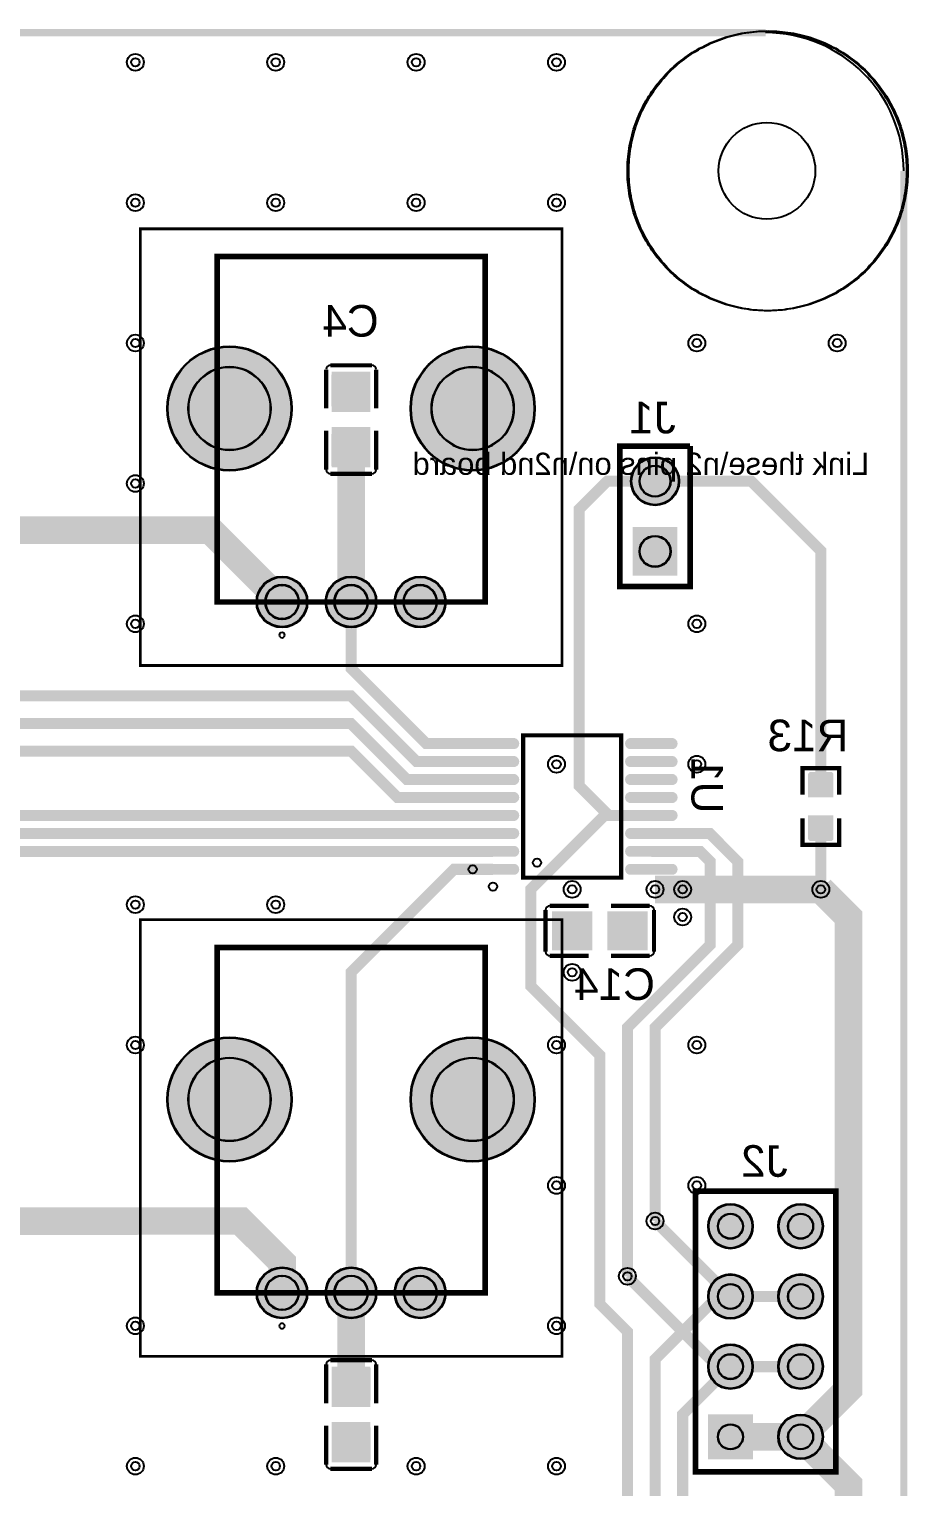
# Model space of a CAD drawing. Header units: millimetres. Extents: x 0 to 100, y 0 to 100.
# Drawn here: x 68.3 to 100.1, y 47.4 to 100.1 of the extents above; entities that cross this region are included whole.
import ezdxf

# ---------------------------------------------------------------- set-up
doc = ezdxf.new("R2010")
doc.units = ezdxf.units.MM
for name, color, linetype, true_color in [('BoardOutLine', 7, 'Continuous', 0xff00ff), ('BottomLayer', 7, 'Continuous', 0x0000ff), ('BottomPasteMaskLayer', 7, 'Continuous', 0x800000), ('BottomSilkLayer', 7, 'Continuous', 0x66cc33), ('BottomSolderMaskLayer', 7, 'Continuous', 0xaa00ff), ('Document', 7, 'Continuous', 0xffffff), ('Hole', 7, 'Continuous', 0x222222), ('Multi-Layer', 7, 'Continuous', 0xc0c0c0), ('TopLayer', 7, 'Continuous', 0xff0000), ('TopSilkLayer', 7, 'Continuous', 0xffcc00), ('TopSolderMaskLayer', 7, 'Continuous', 0x800080)]:
    doc.layers.add(name, color=color, linetype=linetype, true_color=true_color)
doc.styles.get("Standard").update_dxf_attribs({"font": 'arial.ttf'})

msp = doc.modelspace()

# ---------------------------------------------------------------- hatches: boundary and pattern name
at = {"layer": 'BottomLayer'}
for points in [[(80.675, 86.295), (79.325, 86.295), (79.325, 87.705), (80.675, 87.705)], [(80.675, 85.705), (79.325, 85.705), (79.325, 84.295), (80.675, 84.295)], [(85.829, 74.447, -0.785398), (85.829, 74.104), (84.44, 74.104, -0.785398), (84.44, 74.447)], [(91.56, 74.447, -0.785398), (91.56, 74.104), (90.172, 74.104, -0.785398), (90.172, 74.447)], [(85.829, 73.797, -0.785398), (85.829, 73.454), (84.44, 73.454, -0.785398), (84.44, 73.797)], [(91.56, 73.797, -0.785398), (91.56, 73.454), (90.172, 73.454, -0.785398), (90.172, 73.797)], [(85.829, 73.147, -0.785398), (85.829, 72.804), (84.44, 72.804, -0.785398), (84.44, 73.147)], [(91.56, 73.147, -0.785398), (91.56, 72.804), (90.172, 72.804, -0.785398), (90.172, 73.147)], [(97.432, 72.35), (96.568, 72.35), (96.568, 73.156), (97.432, 73.156)], [(85.829, 72.497, -0.785398), (85.829, 72.154), (84.44, 72.154, -0.785398), (84.44, 72.497)], [(91.56, 72.497, -0.785398), (91.56, 72.154), (90.172, 72.154, -0.785398), (90.172, 72.497)], [(85.829, 71.847, -0.785398), (85.829, 71.504), (84.44, 71.504, -0.785398), (84.44, 71.847)], [(91.56, 71.847, -0.785398), (91.56, 71.504), (90.172, 71.504, -0.785398), (90.172, 71.847)], [(97.432, 71.65), (96.568, 71.65), (96.568, 70.844), (97.432, 70.844)], [(85.829, 71.196, -0.785398), (85.829, 70.853), (84.44, 70.853, -0.785398), (84.44, 71.196)], [(91.56, 71.196, -0.785398), (91.56, 70.853), (90.172, 70.853, -0.785398), (90.172, 71.196)], [(85.829, 70.546, -0.785398), (85.829, 70.203), (84.44, 70.203, -0.785398), (84.44, 70.546)], [(91.56, 70.546, -0.785398), (91.56, 70.203), (90.172, 70.203, -0.785398), (90.172, 70.546)], [(85.829, 69.896, -0.785398), (85.829, 69.553), (84.44, 69.553, -0.785398), (84.44, 69.896)], [(91.56, 69.896, -0.785398), (91.56, 69.553), (90.172, 69.553, -0.785398), (90.172, 69.896)], [(88.705, 68.175), (88.705, 66.825), (87.295, 66.825), (87.295, 68.175)], [(89.295, 68.175), (89.295, 66.825), (90.705, 66.825), (90.705, 68.175)], [(79.325, 50.295), (80.675, 50.295), (80.675, 51.705), (79.325, 51.705)], [(79.325, 49.705), (80.675, 49.705), (80.675, 48.295), (79.325, 48.295)]]:
    msp.add_hatch(color=256, dxfattribs=at).paths.add_polyline_path(points)
at = {"layer": 'BottomPasteMaskLayer'}
for points in [[(80.62, 87.675), (79.34, 87.675), (79.29, 87.625), (79.29, 86.475), (79.34, 86.425), (79.75, 86.42), (79.75, 86.87), (80.2, 86.87), (80.2, 86.43), (80.62, 86.425), (80.67, 86.475), (80.67, 87.625)], [(80.62, 85.525), (80.2, 85.525), (80.2, 85.08), (79.75, 85.08), (79.75, 85.52), (79.34, 85.525), (79.29, 85.475), (79.29, 84.325), (79.34, 84.275), (80.62, 84.275), (80.67, 84.325), (80.67, 85.475)], [(85.829, 74.447, -0.785398), (85.829, 74.104), (84.44, 74.104, -0.785398), (84.44, 74.447)], [(91.56, 74.447, -0.785398), (91.56, 74.104), (90.172, 74.104, -0.785398), (90.172, 74.447)], [(85.829, 73.797, -0.785398), (85.829, 73.454), (84.44, 73.454, -0.785398), (84.44, 73.797)], [(91.56, 73.797, -0.785398), (91.56, 73.454), (90.172, 73.454, -0.785398), (90.172, 73.797)], [(85.829, 73.147, -0.785398), (85.829, 72.804), (84.44, 72.804, -0.785398), (84.44, 73.147)], [(91.56, 73.147, -0.785398), (91.56, 72.804), (90.172, 72.804, -0.785398), (90.172, 73.147)], [(96.6, 72.355), (96.828, 72.355), (96.828, 72.735), (97.158, 72.735), (97.158, 72.355), (97.4, 72.355), (97.45, 72.405), (97.45, 73.195), (97.4, 73.245), (96.6, 73.245), (96.55, 73.195), (96.55, 72.405)], [(85.829, 72.497, -0.785398), (85.829, 72.154), (84.44, 72.154, -0.785398), (84.44, 72.497)], [(91.56, 72.497, -0.785398), (91.56, 72.154), (90.172, 72.154, -0.785398), (90.172, 72.497)], [(85.829, 71.847, -0.785398), (85.829, 71.504), (84.44, 71.504, -0.785398), (84.44, 71.847)], [(91.56, 71.847, -0.785398), (91.56, 71.504), (90.172, 71.504, -0.785398), (90.172, 71.847)], [(96.55, 70.805), (96.55, 71.605), (96.6, 71.655), (96.828, 71.655), (96.828, 71.285), (97.158, 71.285), (97.158, 71.655), (97.4, 71.655), (97.45, 71.605), (97.45, 70.805), (97.4, 70.755), (96.6, 70.755)], [(85.829, 71.196, -0.785398), (85.829, 70.853), (84.44, 70.853, -0.785398), (84.44, 71.196)], [(91.56, 71.196, -0.785398), (91.56, 70.853), (90.172, 70.853, -0.785398), (90.172, 71.196)], [(85.829, 70.546, -0.785398), (85.829, 70.203), (84.44, 70.203, -0.785398), (84.44, 70.546)], [(91.56, 70.546, -0.785398), (91.56, 70.203), (90.172, 70.203, -0.785398), (90.172, 70.546)], [(85.829, 69.896, -0.785398), (85.829, 69.553), (84.44, 69.553, -0.785398), (84.44, 69.896)], [(91.56, 69.896, -0.785398), (91.56, 69.553), (90.172, 69.553, -0.785398), (90.172, 69.896)], [(87.325, 68.12), (87.325, 66.84), (87.375, 66.79), (88.525, 66.79), (88.575, 66.84), (88.58, 67.25), (88.13, 67.25), (88.13, 67.7), (88.57, 67.7), (88.575, 68.12), (88.525, 68.17), (87.375, 68.17)], [(89.475, 68.12), (89.475, 67.7), (89.92, 67.7), (89.92, 67.25), (89.48, 67.25), (89.475, 66.84), (89.525, 66.79), (90.675, 66.79), (90.725, 66.84), (90.725, 68.12), (90.675, 68.17), (89.525, 68.17)], [(79.38, 50.475), (79.8, 50.475), (79.8, 50.92), (80.25, 50.92), (80.25, 50.48), (80.66, 50.475), (80.71, 50.525), (80.71, 51.675), (80.66, 51.725), (79.38, 51.725), (79.33, 51.675), (79.33, 50.525)], [(79.38, 48.325), (80.66, 48.325), (80.71, 48.375), (80.71, 49.525), (80.66, 49.575), (80.25, 49.58), (80.25, 49.13), (79.8, 49.13), (79.8, 49.57), (79.38, 49.575), (79.33, 49.525), (79.33, 48.375)]]:
    msp.add_hatch(color=256, dxfattribs=at).paths.add_polyline_path(points)
at = {"layer": 'BottomSolderMaskLayer'}
for points in [[(73.345, 86.4, 1), (77.855, 86.4, 1)], [(82.145, 86.4, 1), (86.655, 86.4, 1)], [(80.699, 86.268), (79.301, 86.268), (79.301, 87.732), (80.699, 87.732)], [(80.699, 85.732), (79.301, 85.732), (79.301, 84.268), (80.699, 84.268)], [(90.125, 83.77, 1), (91.875, 83.77, 1)], [(91.811, 80.353), (91.811, 82.107), (90.189, 82.107), (90.189, 80.353)], [(76.575, 79.4, 1), (78.426, 79.4, 1)], [(79.075, 79.4, 1), (80.925, 79.4, 1)], [(81.574, 79.4, 1), (83.425, 79.4, 1)], [(85.931, 74.472, -0.785398), (85.931, 74.078), (84.337, 74.078, -0.785398), (84.337, 74.472)], [(91.663, 74.472, -0.785398), (91.663, 74.078), (90.069, 74.078, -0.785398), (90.069, 74.472)], [(85.931, 73.822, -0.785398), (85.931, 73.428), (84.337, 73.428, -0.785398), (84.337, 73.822)], [(91.663, 73.822, -0.785398), (91.663, 73.428), (90.069, 73.428, -0.785398), (90.069, 73.822)], [(85.931, 73.172, -0.785398), (85.931, 72.778), (84.337, 72.778, -0.785398), (84.337, 73.172)], [(91.663, 73.172, -0.785398), (91.663, 72.778), (90.069, 72.778, -0.785398), (90.069, 73.172)], [(97.459, 72.326), (96.541, 72.326), (96.541, 73.18), (97.459, 73.18)], [(85.931, 72.522, -0.785398), (85.931, 72.128), (84.337, 72.128, -0.785398), (84.337, 72.522)], [(91.663, 72.522, -0.785398), (91.663, 72.128), (90.069, 72.128, -0.785398), (90.069, 72.522)], [(85.931, 71.872, -0.785398), (85.931, 71.478), (84.337, 71.478, -0.785398), (84.337, 71.872)], [(91.663, 71.872, -0.785398), (91.663, 71.478), (90.069, 71.478, -0.785398), (90.069, 71.872)], [(85.931, 71.222, -0.785398), (85.931, 70.828), (84.337, 70.828, -0.785398), (84.337, 71.222)], [(91.663, 71.222, -0.785398), (91.663, 70.828), (90.069, 70.828, -0.785398), (90.069, 71.222)], [(97.459, 71.674), (96.541, 71.674), (96.541, 70.82), (97.459, 70.82)], [(85.931, 70.572, -0.785398), (85.931, 70.178), (84.337, 70.178, -0.785398), (84.337, 70.572)], [(91.663, 70.572, -0.785398), (91.663, 70.178), (90.069, 70.178, -0.785398), (90.069, 70.572)], [(85.931, 69.922, -0.785398), (85.931, 69.528), (84.337, 69.528, -0.785398), (84.337, 69.922)], [(91.663, 69.922, -0.785398), (91.663, 69.528), (90.069, 69.528, -0.785398), (90.069, 69.922)], [(88.73, 68.2), (88.73, 66.8), (87.27, 66.8), (87.27, 68.2)], [(89.27, 68.2), (89.27, 66.8), (90.73, 66.8), (90.73, 68.2)], [(73.345, 61.4, 1), (77.855, 61.4, 1)], [(82.145, 61.4, 1), (86.655, 61.4, 1)], [(92.917, 56.81, 1), (94.543, 56.81, 1)], [(95.457, 56.81, 1), (97.083, 56.81, 1)], [(76.575, 54.4, 1), (78.426, 54.4, 1)], [(79.075, 54.4, 1), (80.925, 54.4, 1)], [(81.574, 54.4, 1), (83.425, 54.4, 1)], [(92.917, 54.27, 1), (94.543, 54.27, 1)], [(95.457, 54.27, 1), (97.083, 54.27, 1)], [(92.917, 51.73, 1), (94.543, 51.73, 1)], [(95.457, 51.73, 1), (97.083, 51.73, 1)], [(79.301, 50.268), (80.699, 50.268), (80.699, 51.732), (79.301, 51.732)], [(79.301, 49.732), (80.699, 49.732), (80.699, 48.268), (79.301, 48.268)], [(94.543, 48.377), (94.543, 50.003), (92.917, 50.003), (92.917, 48.377)], [(95.457, 49.19, 1), (97.083, 49.19, 1)]]:
    msp.add_hatch(color=256, dxfattribs=at).paths.add_polyline_path(points)
at = {"layer": 'Multi-Layer'}
for points in [[(73.37, 86.4, 1), (77.83, 86.4, 1)], [(82.17, 86.4, 1), (86.63, 86.4, 1)], [(90.15, 83.77, 1), (91.85, 83.77, 1)], [(91.787, 80.38), (91.787, 82.08), (90.213, 82.08), (90.213, 80.38)], [(76.6, 79.4, 1), (78.4, 79.4, 1)], [(79.1, 79.4, 1), (80.9, 79.4, 1)], [(81.6, 79.4, 1), (83.4, 79.4, 1)], [(73.37, 61.4, 1), (77.83, 61.4, 1)], [(82.17, 61.4, 1), (86.63, 61.4, 1)], [(92.943, 56.81, 1), (94.517, 56.81, 1)], [(95.483, 56.81, 1), (97.057, 56.81, 1)], [(76.6, 54.4, 1), (78.4, 54.4, 1)], [(79.1, 54.4, 1), (80.9, 54.4, 1)], [(81.6, 54.4, 1), (83.4, 54.4, 1)], [(92.943, 54.27, 1), (94.517, 54.27, 1)], [(95.483, 54.27, 1), (97.057, 54.27, 1)], [(92.943, 51.73, 1), (94.517, 51.73, 1)], [(95.483, 51.73, 1), (97.057, 51.73, 1)], [(94.517, 48.403), (94.517, 49.977), (92.943, 49.977), (92.943, 48.403)], [(95.483, 49.19, 1), (97.057, 49.19, 1)]]:
    msp.add_hatch(color=256, dxfattribs=at).paths.add_polyline_path(points)
at = {"layer": 'TopSolderMaskLayer'}
for points in [[(73.345, 86.4, 1), (77.855, 86.4, 1)], [(82.145, 86.4, 1), (86.655, 86.4, 1)], [(90.125, 83.77, 1), (91.875, 83.77, 1)], [(91.811, 80.353), (91.811, 82.107), (90.189, 82.107), (90.189, 80.353)], [(76.575, 79.4, 1), (78.426, 79.4, 1)], [(79.075, 79.4, 1), (80.925, 79.4, 1)], [(81.574, 79.4, 1), (83.425, 79.4, 1)], [(73.345, 61.4, 1), (77.855, 61.4, 1)], [(82.145, 61.4, 1), (86.655, 61.4, 1)], [(92.917, 56.81, 1), (94.543, 56.81, 1)], [(95.457, 56.81, 1), (97.083, 56.81, 1)], [(76.575, 54.4, 1), (78.426, 54.4, 1)], [(79.075, 54.4, 1), (80.925, 54.4, 1)], [(81.574, 54.4, 1), (83.425, 54.4, 1)], [(92.917, 54.27, 1), (94.543, 54.27, 1)], [(95.457, 54.27, 1), (97.083, 54.27, 1)], [(92.917, 51.73, 1), (94.543, 51.73, 1)], [(95.457, 51.73, 1), (97.083, 51.73, 1)], [(94.543, 48.377), (94.543, 50.003), (92.917, 50.003), (92.917, 48.377)], [(95.457, 49.19, 1), (97.083, 49.19, 1)]]:
    msp.add_hatch(color=256, dxfattribs=at).paths.add_polyline_path(points)

# ---------------------------------------------------------------- linework, layer by layer
at = {"layer": 'BoardOutLine', "const_width": 0.254}
for points in [[(5, 100), (95, 100)], [(100, 95), (100, 5)]]:
    msp.add_lwpolyline(points, dxfattribs=at)
at = {"layer": 'BoardOutLine'}
msp.add_arc((95, 95), 5, 0, 90, dxfattribs=at)
at = {"layer": 'BottomLayer'}
msp.add_lwpolyline([(90.05, 95), (90.051, 95.102), (90.054, 95.204), (90.058, 95.305), (90.065, 95.407), (90.074, 95.508), (90.085, 95.61), (90.099, 95.711), (90.114, 95.811), (90.131, 95.912), (90.15, 96.012), (90.171, 96.111), (90.194, 96.211), (90.22, 96.309), (90.247, 96.407), (90.276, 96.505), (90.307, 96.602), (90.34, 96.698), (90.375, 96.794), (90.412, 96.889), (90.451, 96.983), (90.491, 97.076), (90.534, 97.169), (90.578, 97.26), (90.625, 97.351), (90.673, 97.441), (90.723, 97.53), (90.774, 97.618), (90.828, 97.704), (90.883, 97.79), (90.94, 97.874), (90.998, 97.958), (91.059, 98.04), (91.121, 98.121), (91.184, 98.2), (91.249, 98.279), (91.316, 98.356), (91.384, 98.431), (91.454, 98.505), (91.525, 98.578), (91.598, 98.65), (91.672, 98.719), (91.747, 98.788), (91.824, 98.855), (91.902, 98.92), (91.982, 98.984), (92.062, 99.046), (92.144, 99.106), (92.228, 99.165), (92.312, 99.222), (92.397, 99.277), (92.484, 99.331), (92.572, 99.383), (92.66, 99.433), (92.75, 99.481), (92.841, 99.528), (92.932, 99.572), (93.025, 99.615), (93.118, 99.656), (93.212, 99.695), (93.307, 99.732), (93.402, 99.767), (93.499, 99.801), (93.595, 99.832), (93.693, 99.861), (93.791, 99.889), (93.89, 99.914), (93.989, 99.938), (94.088, 99.959), (94.188, 99.978), (94.289, 99.996), (94.389, 100.011), (94.49, 100.024), (94.592, 100.036), (94.693, 100.045), (94.795, 100.052), (94.896, 100.057), (94.998, 100.06), (95.1, 100.061), (95.202, 100.06), (95.304, 100.057), (95.405, 100.052), (95.507, 100.045), (95.608, 100.036), (95.71, 100.024), (95.81, 100.011), (95.911, 99.996), (96.012, 99.978), (96.111, 99.959), (96.211, 99.938), (96.31, 99.914), (96.409, 99.889), (96.507, 99.861), (96.604, 99.832), (96.701, 99.801), (96.798, 99.767), (96.893, 99.732), (96.988, 99.695), (97.082, 99.656), (97.175, 99.615), (97.268, 99.572), (97.359, 99.528), (97.45, 99.481), (97.54, 99.433), (97.628, 99.383), (97.716, 99.331), (97.802, 99.277), (97.888, 99.222), (97.972, 99.165), (98.055, 99.106), (98.137, 99.046), (98.218, 98.984), (98.298, 98.92), (98.376, 98.855), (98.453, 98.788), (98.528, 98.719), (98.602, 98.65), (98.675, 98.578), (98.746, 98.505), (98.816, 98.431), (98.884, 98.356), (98.951, 98.279), (99.016, 98.2), (99.079, 98.121), (99.141, 98.04), (99.201, 97.958), (99.26, 97.874), (99.317, 97.79), (99.372, 97.704), (99.425, 97.618), (99.477, 97.53), (99.527, 97.441), (99.575, 97.351), (99.621, 97.26), (99.666, 97.169), (99.708, 97.076), (99.749, 96.983), (99.788, 96.889), (99.825, 96.794), (99.86, 96.698), (99.893, 96.602), (99.924, 96.505), (99.953, 96.407), (99.98, 96.309), (100.005, 96.211), (100.029, 96.111), (100.05, 96.012), (100.069, 95.912), (100.086, 95.811), (100.101, 95.711), (100.114, 95.61), (100.125, 95.508), (100.134, 95.407), (100.141, 95.305), (100.146, 95.204), (100.149, 95.102), (100.15, 95), (100.149, 94.898), (100.146, 94.796), (100.141, 94.695), (100.134, 94.593), (100.125, 94.492), (100.114, 94.39), (100.101, 94.289), (100.086, 94.189), (100.069, 94.088), (100.05, 93.988), (100.029, 93.889), (100.005, 93.789), (99.98, 93.691), (99.953, 93.593), (99.924, 93.495), (99.893, 93.398), (99.86, 93.302), (99.825, 93.206), (99.788, 93.111), (99.749, 93.017), (99.708, 92.924), (99.666, 92.831), (99.621, 92.739), (99.575, 92.649), (99.527, 92.559), (99.477, 92.47), (99.425, 92.382), (99.372, 92.296), (99.317, 92.21), (99.26, 92.126), (99.201, 92.042), (99.141, 91.96), (99.079, 91.879), (99.016, 91.8), (98.951, 91.721), (98.884, 91.644), (98.816, 91.569), (98.746, 91.495), (98.675, 91.422), (98.602, 91.35), (98.528, 91.281), (98.453, 91.212), (98.376, 91.145), (98.298, 91.08), (98.218, 91.016), (98.137, 90.954), (98.055, 90.894), (97.972, 90.835), (97.888, 90.778), (97.802, 90.723), (97.716, 90.669), (97.628, 90.617), (97.54, 90.567), (97.45, 90.519), (97.359, 90.472), (97.268, 90.428), (97.175, 90.385), (97.082, 90.344), (96.988, 90.305), (96.893, 90.268), (96.798, 90.233), (96.701, 90.199), (96.604, 90.168), (96.507, 90.139), (96.409, 90.111), (96.31, 90.086), (96.211, 90.062), (96.111, 90.041), (96.012, 90.022), (95.911, 90.004), (95.81, 89.989), (95.71, 89.976), (95.608, 89.964), (95.507, 89.955), (95.405, 89.948), (95.304, 89.943), (95.202, 89.94), (95.1, 89.939), (94.998, 89.94), (94.896, 89.943), (94.795, 89.948), (94.693, 89.955), (94.592, 89.964), (94.49, 89.976), (94.389, 89.989), (94.289, 90.004), (94.188, 90.022), (94.088, 90.041), (93.989, 90.062), (93.89, 90.086), (93.791, 90.111), (93.693, 90.139), (93.595, 90.168), (93.499, 90.199), (93.402, 90.233), (93.307, 90.268), (93.212, 90.305), (93.118, 90.344), (93.025, 90.385), (92.932, 90.428), (92.841, 90.472), (92.75, 90.519), (92.66, 90.567), (92.572, 90.617), (92.484, 90.669), (92.397, 90.723), (92.312, 90.778), (92.228, 90.835), (92.144, 90.894), (92.062, 90.954), (91.982, 91.016), (91.902, 91.08), (91.824, 91.145), (91.747, 91.212), (91.672, 91.281), (91.598, 91.35), (91.525, 91.422), (91.454, 91.495), (91.384, 91.569), (91.316, 91.644), (91.249, 91.721), (91.184, 91.8), (91.121, 91.879), (91.059, 91.96), (90.998, 92.042), (90.94, 92.126), (90.883, 92.21), (90.828, 92.296), (90.774, 92.382), (90.723, 92.47), (90.673, 92.559), (90.625, 92.649), (90.578, 92.739), (90.534, 92.831), (90.491, 92.924), (90.451, 93.017), (90.412, 93.111), (90.375, 93.206), (90.34, 93.302), (90.307, 93.398), (90.276, 93.495), (90.247, 93.593), (90.22, 93.691), (90.194, 93.789), (90.171, 93.889), (90.15, 93.988), (90.131, 94.088), (90.114, 94.189), (90.099, 94.289), (90.085, 94.39), (90.074, 94.492), (90.065, 94.593), (90.058, 94.695), (90.054, 94.796), (90.051, 94.898), (90.05, 95)], close=True, dxfattribs=at)
for points, const_width in [([(80, 79.4), (80, 79.4), (80, 85)], 1), ([(90.866, 71.676), (89.324, 71.676), (88.25, 72.751), (88.25, 82.751), (89.271, 83.769), (91.001, 83.769)], 0.4), ([(97, 72.753), (97, 81.25), (94.481, 83.769), (91.001, 83.769)], 0.4), ([(85.134, 72.325), (81.675, 72.325), (80, 74.001), (25.4, 74.001), (20, 79.401)], 0.4), ([(85.133, 72.974), (82.024, 72.974), (79.997, 74.999), (44.402, 74.999), (40, 79.401)], 0.4), ([(60, 79.401), (63.401, 75.999), (80, 75.999), (82.374, 73.625), (85.134, 73.625)], 0.4), ([(80, 79.401), (80, 77), (82.725, 74.275), (85.134, 74.275)], 0.4), ([(85.134, 71.675), (26.675, 71.675), (20, 65), (20, 54.4)], 0.4), ([(90.866, 71.676), (89.174, 71.676), (86.5, 68.999), (86.5, 65.499), (88.999, 63), (88.999, 54.001), (90, 53), (90, 45.001), (92.324, 42.675), (92.324, 35.865)], 0.4), ([(40, 54.399), (40, 64.999), (46.026, 71.025), (85.134, 71.025)], 0.4), ([(90.866, 71.025), (92.975, 71.025), (94, 70), (94, 67), (91, 64), (91, 57)], 0.4), ([(97, 71.247), (97, 69), (97, 69)], 0.4), ([(60, 54.4), (60, 68), (62.375, 70.375), (85.134, 70.375)], 0.4), ([(90.866, 70.375), (92.625, 70.375), (93, 70), (93, 67), (90, 64), (90, 55)], 0.4), ([(80, 54.4), (80, 66), (83.725, 69.725), (85.134, 69.725)], 0.4), ([(96.27, 49.19), (98, 50.92), (98, 66), (98, 68), (97, 69)], 1), ([(80, 51), (80, 54.4)], 1), ([(92.974, 35.865), (92.974, 43.025), (91.001, 44.999), (91.001, 51.999), (93.272, 54.27), (93.73, 54.27)], 0.4), ([(93.73, 54.27), (96, 54.27), (96.27, 54)], 0.4), ([(93.625, 35.866), (93.625, 43.375), (92, 45), (92, 50), (93.73, 51.73)], 0.4), ([(93.73, 51.73), (96, 51.73), (96.27, 51.46)], 0.4), ([(93.73, 49.19), (96, 49.19), (96.27, 48.92)], 1), ([(96.27, 49.19), (98.001, 47.459), (98.001, 35.001), (96, 33)], 1)]:
    msp.add_lwpolyline(points, dxfattribs=dict(at, const_width=const_width))
at = {"layer": 'BottomSilkLayer'}
for points, const_width in [([(79.096, 87.811), (79.096, 86.401)], 0.152), ([(80.751, 87.964), (79.249, 87.964)], 0.152), ([(80.904, 86.401), (80.904, 87.811)], 0.152), ([(79.096, 84.189), (79.096, 85.599)], 0.152), ([(80.904, 85.599), (80.904, 84.189)], 0.152), ([(92.27, 85.04), (89.73, 85.04), (89.73, 79.96), (92.27, 79.96), (92.27, 81.865)], 0.203), ([(92.27, 85.04), (92.27, 81.865)], 0.203), ([(80.751, 84.036), (79.249, 84.036)], 0.152), ([(97.661, 72.426), (97.661, 73.385), (96.339, 73.385), (96.339, 72.426)], 0.152), ([(97.661, 71.574), (97.661, 70.615), (96.339, 70.615), (96.339, 71.574)], 0.152), ([(87.036, 68.251), (87.036, 66.749)], 0.152), ([(88.599, 68.404), (87.189, 68.404)], 0.152), ([(89.401, 68.404), (90.811, 68.404)], 0.152), ([(90.964, 68.251), (90.964, 66.749)], 0.152), ([(87.189, 66.596), (88.599, 66.596)], 0.152), ([(90.811, 66.596), (89.401, 66.596)], 0.152), ([(79.096, 50.401), (79.096, 51.811)], 0.152), ([(79.249, 51.964), (80.751, 51.964)], 0.152), ([(80.904, 51.811), (80.904, 50.401)], 0.152), ([(79.096, 49.599), (79.096, 48.189)], 0.152), ([(80.904, 48.189), (80.904, 49.599)], 0.152), ([(79.249, 48.036), (80.751, 48.036)], 0.152)]:
    msp.add_lwpolyline(points, dxfattribs=dict(at, const_width=const_width))
for points, const_width in [([(86.229, 69.424), (89.772, 69.424), (89.772, 74.576), (86.229, 74.576), (86.229, 69.424)], 0.152), ([(97.54, 47.92), (92.46, 47.92), (92.46, 58.08), (97.54, 58.08), (97.54, 47.92)], 0.203)]:
    msp.add_lwpolyline(points, close=True, dxfattribs=dict(at, const_width=const_width))
for centre in [(86.73, 69.968), (85.134, 69.101)]:
    msp.add_circle(centre, 0.15, dxfattribs=at)
for centre, start, end in [((79.249, 87.811), 90, 180), ((80.751, 87.811), 0, 90), ((79.249, 84.189), 180, 270), ((80.751, 84.189), 270, 0), ((87.189, 68.251), 90, 180), ((90.811, 68.251), 0, 90), ((87.189, 66.749), 180, 270), ((90.811, 66.749), 270, 0), ((79.249, 51.811), 90, 180), ((80.751, 51.811), 0, 90), ((79.249, 48.189), 180, 270), ((80.751, 48.189), 270, 0)]:
    msp.add_arc(centre, 0.152, start, end, dxfattribs=at)
at = {"layer": 'BottomSolderMaskLayer'}
for points in [[(75.6, 87.904), (75.6, 87.904)], [(84.4, 87.904), (84.4, 87.904)], [(75.6, 84.896), (75.6, 84.896)], [(84.4, 84.896), (84.4, 84.896)], [(77.503, 80.017), (77.498, 80.017)], [(80.003, 80.017), (79.997, 80.017)], [(82.502, 80.017), (82.497, 80.017)], [(77.503, 78.783), (77.498, 78.783)], [(80.003, 78.783), (79.997, 78.783)], [(82.502, 78.783), (82.497, 78.783)], [(75.6, 62.904), (75.6, 62.904)], [(84.4, 62.904), (84.4, 62.904)], [(75.6, 59.896), (75.6, 59.896)], [(84.4, 59.896), (84.4, 59.896)], [(77.503, 55.017), (77.498, 55.017)], [(80.003, 55.017), (79.997, 55.017)], [(82.502, 55.017), (82.497, 55.017)], [(77.503, 53.783), (77.498, 53.783)], [(80.003, 53.783), (79.997, 53.783)], [(82.502, 53.783), (82.497, 53.783)]]:
    msp.add_lwpolyline(points, close=True, dxfattribs=at)
for centre, radius in [((75.6, 86.4), 2.255), ((84.4, 86.4), 2.255), ((91, 83.77), 0.875), ((91, 83.77), 0.566), ((91, 81.23), 0.566), ((77.5, 79.4), 0.925), ((80, 79.4), 0.925), ((82.5, 79.4), 0.925), ((75.6, 61.4), 2.255), ((84.4, 61.4), 2.255), ((93.73, 56.81), 0.813), ((96.27, 56.81), 0.813), ((93.73, 56.81), 0.459), ((96.27, 56.81), 0.459), ((77.5, 54.4), 0.925), ((80, 54.4), 0.925), ((82.5, 54.4), 0.925), ((93.73, 54.27), 0.813), ((96.27, 54.27), 0.813), ((93.73, 54.27), 0.459), ((96.27, 54.27), 0.459), ((93.73, 51.73), 0.813), ((96.27, 51.73), 0.813), ((93.73, 51.73), 0.459), ((96.27, 51.73), 0.459), ((93.73, 49.19), 0.459), ((96.27, 49.19), 0.813), ((96.27, 49.19), 0.459)]:
    msp.add_circle(centre, radius, dxfattribs=at)
for centre, radius, start, end in [((75.6, 86.4), 1.504, 90, 270), ((75.6, 86.4), 1.504, 270, 90), ((84.4, 86.4), 1.504, 90, 270), ((84.4, 86.4), 1.504, 270, 90), ((77.498, 79.4), 0.617, 90, 270), ((77.503, 79.4), 0.617, 270, 90), ((79.997, 79.4), 0.617, 90, 270), ((80.003, 79.4), 0.617, 270, 90), ((82.497, 79.4), 0.617, 90, 270), ((82.502, 79.4), 0.617, 270, 90), ((75.6, 61.4), 1.504, 90, 270), ((75.6, 61.4), 1.504, 270, 90), ((84.4, 61.4), 1.504, 90, 270), ((84.4, 61.4), 1.504, 270, 90), ((77.498, 54.4), 0.617, 90, 270), ((77.503, 54.4), 0.617, 270, 90), ((79.997, 54.4), 0.617, 90, 270), ((80.003, 54.4), 0.617, 270, 90), ((82.497, 54.4), 0.617, 90, 270), ((82.502, 54.4), 0.617, 270, 90)]:
    msp.add_arc(centre, radius, start, end, dxfattribs=at)
at = {"layer": 'Document'}
for points, const_width in [([(72.37, 92.9), (87.63, 92.9), (87.63, 77.1), (72.37, 77.1), (72.37, 92.9)], 0.1), ([(75.15, 91.9), (84.85, 91.9), (84.85, 79.4), (75.15, 79.4), (75.15, 91.9)], 0.2), ([(72.37, 67.9), (87.63, 67.9), (87.63, 52.1), (72.37, 52.1), (72.37, 67.9)], 0.1), ([(75.15, 66.9), (84.85, 66.9), (84.85, 54.4), (75.15, 54.4), (75.15, 66.9)], 0.2)]:
    msp.add_lwpolyline(points, close=True, dxfattribs=dict(at, const_width=const_width))
msp.add_circle((84.4, 69.725), 0.15, dxfattribs=at)
at = {"layer": 'Hole'}
for centre, radius in [((72.192, 98.928), 0.153), ((77.272, 98.928), 0.153), ((82.352, 98.928), 0.153), ((87.432, 98.928), 0.153), ((72.192, 93.848), 0.153), ((77.272, 93.848), 0.153), ((82.352, 93.848), 0.153), ((87.432, 93.848), 0.153), ((72.192, 88.768), 0.153), ((92.512, 88.768), 0.153), ((97.592, 88.768), 0.153), ((72.192, 83.688), 0.153), ((72.192, 78.608), 0.153), ((92.512, 78.608), 0.153), ((87.432, 73.528), 0.153), ((92.512, 73.528), 0.153), ((88, 69), 0.152), ((91, 69), 0.152), ((92, 69), 0.152), ((97, 69), 0.152), ((72.192, 68.448), 0.153), ((77.272, 68.448), 0.153), ((92, 68), 0.152), ((88, 66), 0.152), ((72.192, 63.368), 0.153), ((87.432, 63.368), 0.153), ((92.512, 63.368), 0.153), ((87.432, 58.288), 0.153), ((92.512, 58.288), 0.153), ((91, 57), 0.152), ((90, 55), 0.152), ((72.192, 53.208), 0.153), ((87.432, 53.208), 0.153), ((72.192, 48.128), 0.153), ((77.272, 48.128), 0.153), ((82.352, 48.128), 0.153), ((87.432, 48.128), 0.153)]:
    msp.add_circle(centre, radius, dxfattribs=at)
at = {"layer": 'Multi-Layer'}
for points in [[(75.6, 87.887), (75.6, 87.887)], [(84.4, 87.887), (84.4, 87.887)], [(75.6, 84.913), (75.6, 84.913)], [(84.4, 84.913), (84.4, 84.913)], [(77.503, 80), (77.498, 80)], [(80.003, 80), (79.997, 80)], [(82.502, 80), (82.497, 80)], [(77.503, 78.8), (77.498, 78.8)], [(80.003, 78.8), (79.997, 78.8)], [(82.502, 78.8), (82.497, 78.8)], [(75.6, 62.887), (75.6, 62.887)], [(84.4, 62.887), (84.4, 62.887)], [(75.6, 59.913), (75.6, 59.913)], [(84.4, 59.913), (84.4, 59.913)], [(77.503, 55), (77.498, 55)], [(80.003, 55), (79.997, 55)], [(82.502, 55), (82.497, 55)], [(77.503, 53.8), (77.498, 53.8)], [(80.003, 53.8), (79.997, 53.8)], [(82.502, 53.8), (82.497, 53.8)]]:
    msp.add_lwpolyline(points, close=True, dxfattribs=at)
for centre, radius in [((72.192, 98.928), 0.305), ((77.272, 98.928), 0.305), ((82.352, 98.928), 0.305), ((87.432, 98.928), 0.305), ((95.05, 95), 1.75), ((72.192, 93.848), 0.305), ((77.272, 93.848), 0.305), ((82.352, 93.848), 0.305), ((87.432, 93.848), 0.305), ((72.192, 88.768), 0.305), ((75.6, 86.4), 2.23), ((84.4, 86.4), 2.23), ((92.512, 88.768), 0.305), ((97.592, 88.768), 0.305), ((91, 83.77), 0.85), ((72.192, 83.688), 0.305), ((91, 83.77), 0.55), ((91, 81.23), 0.55), ((77.5, 79.4), 0.9), ((80, 79.4), 0.9), ((82.5, 79.4), 0.9), ((72.192, 78.608), 0.305), ((92.512, 78.608), 0.305), ((87.432, 73.528), 0.305), ((92.512, 73.528), 0.305), ((88, 69), 0.305), ((91, 69), 0.305), ((92, 69), 0.305), ((97, 69), 0.305), ((72.192, 68.448), 0.305), ((77.272, 68.448), 0.305), ((92, 68), 0.305), ((88, 66), 0.305), ((72.192, 63.368), 0.305), ((75.6, 61.4), 2.23), ((84.4, 61.4), 2.23), ((87.432, 63.368), 0.305), ((92.512, 63.368), 0.305), ((87.432, 58.288), 0.305), ((92.512, 58.288), 0.305), ((93.73, 56.81), 0.787), ((96.27, 56.81), 0.787), ((91, 57), 0.305), ((93.73, 56.81), 0.445), ((96.27, 56.81), 0.445), ((77.5, 54.4), 0.9), ((80, 54.4), 0.9), ((82.5, 54.4), 0.9), ((90, 55), 0.305), ((93.73, 54.27), 0.787), ((96.27, 54.27), 0.787), ((93.73, 54.27), 0.445), ((96.27, 54.27), 0.445), ((72.192, 53.208), 0.305), ((87.432, 53.208), 0.305), ((93.73, 51.73), 0.787), ((96.27, 51.73), 0.787), ((93.73, 51.73), 0.445), ((96.27, 51.73), 0.445), ((93.73, 49.19), 0.445), ((96.27, 49.19), 0.787), ((96.27, 49.19), 0.445), ((72.192, 48.128), 0.305), ((77.272, 48.128), 0.305), ((82.352, 48.128), 0.305), ((87.432, 48.128), 0.305)]:
    msp.add_circle(centre, radius, dxfattribs=at)
for centre, radius, start, end in [((75.6, 86.4), 1.487, 90, 270), ((75.6, 86.4), 1.487, 270, 90), ((84.4, 86.4), 1.487, 90, 270), ((84.4, 86.4), 1.487, 270, 90), ((77.498, 79.4), 0.6, 90, 270), ((77.503, 79.4), 0.6, 270, 90), ((79.997, 79.4), 0.6, 90, 270), ((80.003, 79.4), 0.6, 270, 90), ((82.497, 79.4), 0.6, 90, 270), ((82.502, 79.4), 0.6, 270, 90), ((75.6, 61.4), 1.487, 90, 270), ((75.6, 61.4), 1.487, 270, 90), ((84.4, 61.4), 1.487, 90, 270), ((84.4, 61.4), 1.487, 270, 90), ((77.498, 54.4), 0.6, 90, 270), ((77.503, 54.4), 0.6, 270, 90), ((79.997, 54.4), 0.6, 90, 270), ((80.003, 54.4), 0.6, 270, 90), ((82.497, 54.4), 0.6, 90, 270), ((82.502, 54.4), 0.6, 270, 90)]:
    msp.add_arc(centre, radius, start, end, dxfattribs=at)
at = {"layer": 'TopLayer'}
msp.add_lwpolyline([(90, 95), (90.001, 95.102), (90.004, 95.204), (90.009, 95.305), (90.016, 95.407), (90.025, 95.508), (90.036, 95.61), (90.049, 95.711), (90.064, 95.811), (90.081, 95.912), (90.1, 96.012), (90.121, 96.111), (90.144, 96.211), (90.17, 96.309), (90.197, 96.407), (90.226, 96.505), (90.257, 96.602), (90.29, 96.698), (90.325, 96.794), (90.362, 96.889), (90.401, 96.983), (90.442, 97.076), (90.484, 97.169), (90.529, 97.261), (90.575, 97.351), (90.623, 97.441), (90.673, 97.53), (90.724, 97.618), (90.778, 97.704), (90.833, 97.79), (90.89, 97.874), (90.949, 97.958), (91.009, 98.04), (91.071, 98.121), (91.134, 98.2), (91.199, 98.279), (91.266, 98.356), (91.334, 98.431), (91.404, 98.505), (91.475, 98.578), (91.548, 98.65), (91.622, 98.719), (91.697, 98.788), (91.774, 98.855), (91.852, 98.92), (91.932, 98.984), (92.013, 99.046), (92.095, 99.106), (92.178, 99.165), (92.262, 99.222), (92.348, 99.277), (92.434, 99.331), (92.522, 99.383), (92.61, 99.433), (92.7, 99.481), (92.791, 99.528), (92.882, 99.572), (92.975, 99.615), (93.068, 99.656), (93.162, 99.695), (93.257, 99.732), (93.352, 99.767), (93.449, 99.801), (93.546, 99.832), (93.643, 99.861), (93.741, 99.889), (93.84, 99.914), (93.939, 99.938), (94.038, 99.959), (94.138, 99.978), (94.239, 99.996), (94.339, 100.011), (94.44, 100.024), (94.542, 100.036), (94.643, 100.045), (94.745, 100.052), (94.846, 100.057), (94.948, 100.06), (95.05, 100.061), (95.152, 100.06), (95.254, 100.057), (95.355, 100.052), (95.457, 100.045), (95.558, 100.036), (95.66, 100.024), (95.761, 100.011), (95.861, 99.996), (95.962, 99.978), (96.062, 99.959), (96.161, 99.938), (96.26, 99.914), (96.359, 99.889), (96.457, 99.861), (96.554, 99.832), (96.651, 99.801), (96.748, 99.767), (96.843, 99.732), (96.938, 99.695), (97.032, 99.656), (97.125, 99.615), (97.218, 99.572), (97.309, 99.528), (97.4, 99.481), (97.49, 99.433), (97.578, 99.383), (97.666, 99.331), (97.752, 99.277), (97.838, 99.222), (97.922, 99.165), (98.005, 99.106), (98.087, 99.046), (98.168, 98.984), (98.248, 98.92), (98.326, 98.855), (98.403, 98.788), (98.478, 98.719), (98.552, 98.65), (98.625, 98.578), (98.696, 98.505), (98.766, 98.431), (98.834, 98.356), (98.901, 98.279), (98.966, 98.2), (99.029, 98.121), (99.091, 98.04), (99.151, 97.958), (99.21, 97.874), (99.267, 97.79), (99.322, 97.704), (99.376, 97.618), (99.427, 97.53), (99.477, 97.441), (99.525, 97.351), (99.571, 97.261), (99.616, 97.169), (99.658, 97.076), (99.699, 96.983), (99.738, 96.889), (99.775, 96.794), (99.81, 96.698), (99.843, 96.602), (99.874, 96.505), (99.903, 96.407), (99.93, 96.309), (99.956, 96.211), (99.979, 96.111), (100, 96.012), (100.019, 95.912), (100.036, 95.811), (100.051, 95.711), (100.064, 95.61), (100.075, 95.508), (100.084, 95.407), (100.091, 95.305), (100.096, 95.204), (100.099, 95.102), (100.1, 95), (100.099, 94.898), (100.096, 94.796), (100.091, 94.695), (100.084, 94.593), (100.075, 94.492), (100.064, 94.39), (100.051, 94.289), (100.036, 94.189), (100.019, 94.088), (100, 93.988), (99.979, 93.889), (99.956, 93.789), (99.93, 93.691), (99.903, 93.593), (99.874, 93.495), (99.843, 93.398), (99.81, 93.302), (99.775, 93.206), (99.738, 93.111), (99.699, 93.017), (99.658, 92.924), (99.616, 92.831), (99.571, 92.739), (99.525, 92.649), (99.477, 92.559), (99.427, 92.47), (99.376, 92.382), (99.322, 92.296), (99.267, 92.21), (99.21, 92.126), (99.151, 92.042), (99.091, 91.96), (99.029, 91.879), (98.966, 91.8), (98.901, 91.721), (98.834, 91.644), (98.766, 91.569), (98.696, 91.495), (98.625, 91.422), (98.552, 91.35), (98.478, 91.281), (98.403, 91.212), (98.326, 91.145), (98.248, 91.08), (98.168, 91.016), (98.087, 90.954), (98.005, 90.894), (97.922, 90.835), (97.838, 90.778), (97.752, 90.723), (97.666, 90.669), (97.578, 90.617), (97.49, 90.567), (97.4, 90.519), (97.309, 90.472), (97.218, 90.428), (97.125, 90.385), (97.032, 90.344), (96.938, 90.305), (96.843, 90.268), (96.748, 90.233), (96.651, 90.199), (96.554, 90.168), (96.457, 90.139), (96.359, 90.111), (96.26, 90.086), (96.161, 90.062), (96.062, 90.041), (95.962, 90.022), (95.861, 90.004), (95.761, 89.989), (95.66, 89.976), (95.558, 89.964), (95.457, 89.955), (95.355, 89.948), (95.254, 89.943), (95.152, 89.94), (95.05, 89.939), (94.948, 89.94), (94.846, 89.943), (94.745, 89.948), (94.643, 89.955), (94.542, 89.964), (94.44, 89.976), (94.339, 89.989), (94.239, 90.004), (94.138, 90.022), (94.038, 90.041), (93.939, 90.062), (93.84, 90.086), (93.741, 90.111), (93.643, 90.139), (93.546, 90.168), (93.449, 90.199), (93.352, 90.233), (93.257, 90.268), (93.162, 90.305), (93.068, 90.344), (92.975, 90.385), (92.882, 90.428), (92.791, 90.472), (92.7, 90.519), (92.61, 90.567), (92.522, 90.617), (92.434, 90.669), (92.348, 90.723), (92.262, 90.778), (92.178, 90.835), (92.095, 90.894), (92.013, 90.954), (91.932, 91.016), (91.852, 91.08), (91.774, 91.145), (91.697, 91.212), (91.622, 91.281), (91.548, 91.35), (91.475, 91.422), (91.404, 91.495), (91.334, 91.569), (91.266, 91.644), (91.199, 91.721), (91.134, 91.8), (91.071, 91.879), (91.009, 91.96), (90.949, 92.042), (90.89, 92.126), (90.833, 92.21), (90.778, 92.296), (90.724, 92.382), (90.673, 92.47), (90.623, 92.559), (90.575, 92.649), (90.529, 92.739), (90.484, 92.831), (90.442, 92.924), (90.401, 93.017), (90.362, 93.111), (90.325, 93.206), (90.29, 93.302), (90.257, 93.398), (90.226, 93.495), (90.197, 93.593), (90.17, 93.691), (90.144, 93.789), (90.121, 93.889), (90.1, 93.988), (90.081, 94.088), (90.064, 94.189), (90.049, 94.289), (90.036, 94.39), (90.025, 94.492), (90.016, 94.593), (90.009, 94.695), (90.004, 94.796), (90.001, 94.898), (90, 95)], close=True, dxfattribs=at)
for points, const_width in [([(12, 82), (74.9, 82), (77.5, 79.4)], 1), ([(97, 69), (91, 69)], 1), ([(10, 55), (10, 55), (11.989, 56.998), (76, 57)], 1), ([(77.501, 54.399), (77.501, 55.499), (75.999, 57), (72.83, 57)], 1), ([(93.73, 54), (93.73, 54.27), (93.73, 54.27), (91, 57), (91, 57)], 0.4), ([(93.73, 51.73), (93.27, 51.73), (90, 55)], 0.4)]:
    msp.add_lwpolyline(points, dxfattribs=dict(at, const_width=const_width))
at = {"layer": 'TopSilkLayer', "const_width": 0.1}
for points in [[(75.15, 88.9), (75.15, 91.9), (84.85, 91.9), (84.85, 88.9)], [(75.15, 83.9), (75.15, 79.4), (76, 79.4)], [(84, 79.4), (84.85, 79.4), (84.85, 83.9)], [(75.15, 63.9), (75.15, 66.9), (84.85, 66.9), (84.85, 63.9)], [(75.15, 58.9), (75.15, 54.4), (76, 54.4)], [(84, 54.4), (84.85, 54.4), (84.85, 58.9)]]:
    msp.add_lwpolyline(points, dxfattribs=at)
at = {"layer": 'TopSilkLayer'}
for centre, start, end in [((77.5, 78.195), 2.8868, 177.1132), ((77.5, 78.205), 182.8868, 357.1132), ((77.5, 53.195), 2.8868, 177.1132), ((77.5, 53.205), 182.8868, 357.1132)]:
    msp.add_arc(centre, 0.1, start, end, dxfattribs=at)
at = {"layer": 'TopSolderMaskLayer'}
for points in [[(75.6, 87.904), (75.6, 87.904)], [(84.4, 87.904), (84.4, 87.904)], [(75.6, 84.896), (75.6, 84.896)], [(84.4, 84.896), (84.4, 84.896)], [(77.503, 80.017), (77.498, 80.017)], [(80.003, 80.017), (79.997, 80.017)], [(82.502, 80.017), (82.497, 80.017)], [(77.503, 78.783), (77.498, 78.783)], [(80.003, 78.783), (79.997, 78.783)], [(82.502, 78.783), (82.497, 78.783)], [(75.6, 62.904), (75.6, 62.904)], [(84.4, 62.904), (84.4, 62.904)], [(75.6, 59.896), (75.6, 59.896)], [(84.4, 59.896), (84.4, 59.896)], [(77.503, 55.017), (77.498, 55.017)], [(80.003, 55.017), (79.997, 55.017)], [(82.502, 55.017), (82.497, 55.017)], [(77.503, 53.783), (77.498, 53.783)], [(80.003, 53.783), (79.997, 53.783)], [(82.502, 53.783), (82.497, 53.783)]]:
    msp.add_lwpolyline(points, close=True, dxfattribs=at)
for centre, radius in [((75.6, 86.4), 2.255), ((84.4, 86.4), 2.255), ((91, 83.77), 0.875), ((91, 83.77), 0.566), ((91, 81.23), 0.566), ((77.5, 79.4), 0.925), ((80, 79.4), 0.925), ((82.5, 79.4), 0.925), ((75.6, 61.4), 2.255), ((84.4, 61.4), 2.255), ((93.73, 56.81), 0.813), ((96.27, 56.81), 0.813), ((93.73, 56.81), 0.459), ((96.27, 56.81), 0.459), ((77.5, 54.4), 0.925), ((80, 54.4), 0.925), ((82.5, 54.4), 0.925), ((93.73, 54.27), 0.813), ((96.27, 54.27), 0.813), ((93.73, 54.27), 0.459), ((96.27, 54.27), 0.459), ((93.73, 51.73), 0.813), ((96.27, 51.73), 0.813), ((93.73, 51.73), 0.459), ((96.27, 51.73), 0.459), ((93.73, 49.19), 0.459), ((96.27, 49.19), 0.813), ((96.27, 49.19), 0.459)]:
    msp.add_circle(centre, radius, dxfattribs=at)
for centre, radius, start, end in [((75.6, 86.4), 1.504, 90, 270), ((75.6, 86.4), 1.504, 270, 90), ((84.4, 86.4), 1.504, 90, 270), ((84.4, 86.4), 1.504, 270, 90), ((77.498, 79.4), 0.617, 90, 270), ((77.503, 79.4), 0.617, 270, 90), ((79.997, 79.4), 0.617, 90, 270), ((80.003, 79.4), 0.617, 270, 90), ((82.497, 79.4), 0.617, 90, 270), ((82.502, 79.4), 0.617, 270, 90), ((75.6, 61.4), 1.504, 90, 270), ((75.6, 61.4), 1.504, 270, 90), ((84.4, 61.4), 1.504, 90, 270), ((84.4, 61.4), 1.504, 270, 90), ((77.498, 54.4), 0.617, 90, 270), ((77.503, 54.4), 0.617, 270, 90), ((79.997, 54.4), 0.617, 90, 270), ((80.003, 54.4), 0.617, 270, 90), ((82.497, 54.4), 0.617, 90, 270), ((82.502, 54.4), 0.617, 270, 90)]:
    msp.add_arc(centre, radius, start, end, dxfattribs=at)

# ---------------------------------------------------------------- texts
at = {"layer": 'BottomSilkLayer', "text_generation_flag": 2}
for s, height, p in [('C4', 1.143, (81, 89)), ('J1', 1.143, (91.75, 85.5)), ('Link these\\n2 pins on\\n2nd board', 0.8, (98.75, 84)), ('R13', 1.143, (98, 74)), ('C14', 1.143, (91, 65)), ('J2', 1.143, (95.8, 58.6))]:
    msp.add_text(s, height=height, dxfattribs=at).set_placement(p)
msp.add_text('U1', height=1.143, rotation=270, dxfattribs=at).set_placement((92.318, 71.746))

doc.saveas('drawing.dxf')
